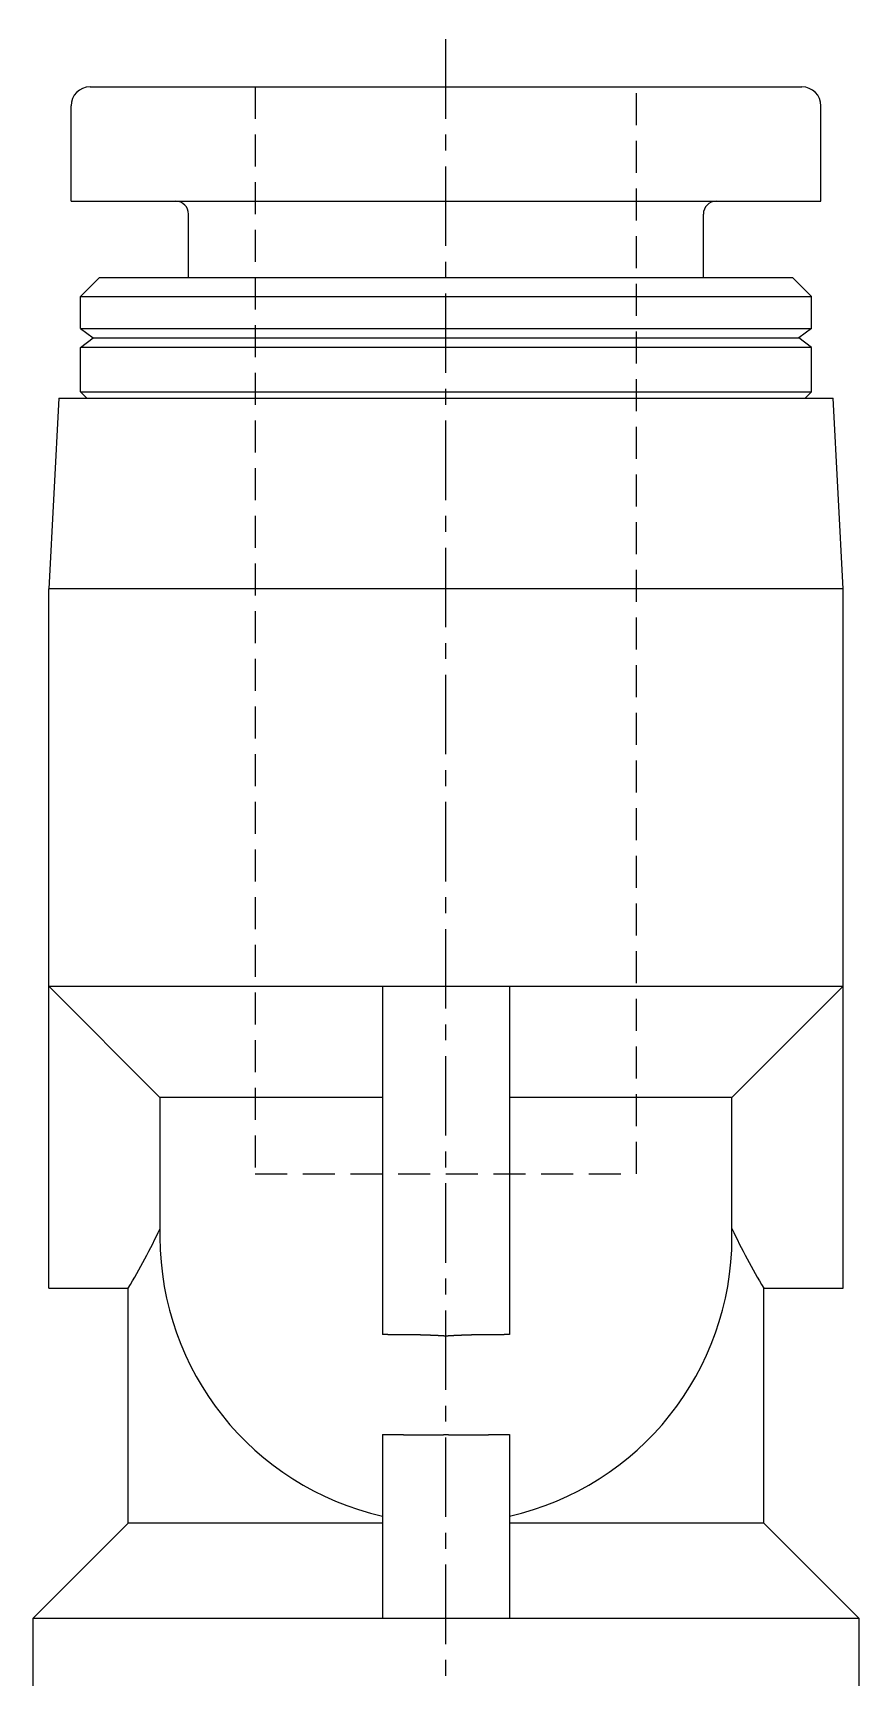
# Model space of a CAD drawing. Extents: x 15.3 to 102.8, y -16.9 to 75.1.
# Drawn here: x 87.69 to 100.69, y 23.75 to 49.62 of the extents above; entities that cross this region are included whole.
import ezdxf

# ---------------------------------------------------------------- set-up
doc = ezdxf.new("R2010")
doc.units = 0
doc.linetypes.add('CENTER', pattern=[2, 1.25, -0.25, 0.25, -0.25])
doc.linetypes.add('DASHED', pattern=[0.75, 0.5, -0.25])
doc.layers.get('0').update_dxf_attribs({"linetype": 'CONTINUOUS'})
doc.layers.add('CENTER', color=1, linetype='CENTER')

msp = doc.modelspace()

# ---------------------------------------------------------------- linework, layer by layer
at = {"color": 7, "linetype": 'CONTINUOUS'}
for p, q in [((88.585, 48.774), (99.785, 48.774)), ((88.285, 46.974), (88.285, 48.474)), ((100.085, 46.974), (100.085, 48.474)), ((88.285, 46.974), (100.085, 46.974)), ((90.135, 45.774), (90.135, 46.774)), ((98.235, 45.774), (98.235, 46.774)), ((88.435, 45.474), (88.735, 45.774)), ((88.735, 45.774), (99.635, 45.774)), ((99.935, 45.474), (99.635, 45.774)), ((88.435, 44.974), (88.435, 45.474)), ((88.435, 45.474), (99.935, 45.474)), ((99.935, 44.974), (99.935, 45.474)), ((88.435, 44.974), (88.635, 44.824)), ((88.435, 44.974), (99.935, 44.974)), ((88.435, 44.674), (88.635, 44.824)), ((88.635, 44.824), (99.735, 44.824)), ((99.935, 44.974), (99.735, 44.824)), ((99.935, 44.674), (99.735, 44.824)), ((88.435, 43.974), (88.435, 44.674)), ((99.935, 44.674), (88.435, 44.674)), ((99.935, 43.974), (99.935, 44.674)), ((88.092, 43.874), (87.935, 40.874)), ((88.092, 43.874), (100.278, 43.874)), ((88.535, 43.874), (88.435, 43.974)), ((88.435, 43.974), (99.935, 43.974)), ((99.835, 43.874), (99.935, 43.974)), ((100.435, 40.874), (100.278, 43.874)), ((100.435, 40.874), (87.935, 40.874)), ((87.935, 29.874), (87.935, 40.874)), ((100.435, 29.874), (100.435, 40.874)), ((87.935, 34.624), (100.435, 34.624)), ((87.935, 34.624), (89.685, 32.874)), ((93.185, 34.624), (93.185, 29.145)), ((95.185, 34.624), (95.185, 29.145)), ((98.685, 32.874), (100.435, 34.624)), ((93.185, 32.874), (89.685, 32.874)), ((89.685, 32.874), (89.685, 30.674)), ((98.685, 32.874), (95.185, 32.874)), ((98.685, 30.674), (98.685, 32.874)), ((87.935, 29.874), (89.185, 29.874)), ((89.185, 26.174), (89.185, 29.874)), ((99.185, 26.174), (99.185, 29.874)), ((99.185, 29.874), (100.435, 29.874)), ((93.185, 27.57), (93.185, 24.674)), ((95.185, 27.57), (95.185, 24.674)), ((89.185, 26.174), (87.685, 24.674)), ((93.185, 26.174), (89.185, 26.174)), ((99.185, 26.174), (95.185, 26.174)), ((100.685, 24.674), (99.185, 26.174)), ((87.685, 24.674), (87.685, 22.274)), ((100.685, 24.674), (87.685, 24.674)), ((100.685, 22.274), (100.685, 24.674))]:
    msp.add_line(p, q, dxfattribs=at)
at = {"color": 3, "linetype": 'DASHED'}
for p, q in [((91.185, 48.774), (91.185, 31.674)), ((97.185, 31.674), (97.185, 48.774)), ((91.185, 31.674), (97.185, 31.674))]:
    msp.add_line(p, q, dxfattribs=at)
at = {"color": 7}
for points in [[(94.185, 29.119, 0), (94.183, 29.119, 0), (94.18, 29.119, 0), (94.177, 29.119, 0), (94.175, 29.119, 0), (94.172, 29.119, 0), (94.169, 29.12, 0), (94.167, 29.12, 0), (94.164, 29.12, 0), (94.162, 29.12, 0), (94.159, 29.12, 0), (94.156, 29.12, 0), (94.154, 29.12, 0), (94.151, 29.121, 0), (94.149, 29.121, 0), (94.146, 29.121, 0), (94.143, 29.121, 0), (94.141, 29.121, 0), (94.138, 29.121, 0), (94.136, 29.122, 0), (94.133, 29.122, 0), (94.13, 29.122, 0), (94.128, 29.122, 0), (94.125, 29.122, 0), (94.123, 29.122, 0), (94.12, 29.122, 0), (94.117, 29.122, 0), (94.115, 29.123, 0), (94.112, 29.123, 0), (94.109, 29.123, 0), (94.107, 29.123, 0), (94.104, 29.123, 0), (94.102, 29.123, 0), (94.099, 29.123, 0), (94.097, 29.124, 0), (94.094, 29.124, 0), (94.091, 29.124, 0), (94.089, 29.124, 0), (94.086, 29.124, 0), (94.083, 29.124, 0), (94.081, 29.125, 0), (94.078, 29.125, 0), (94.076, 29.125, 0), (94.073, 29.125, 0), (94.07, 29.125, 0), (94.068, 29.125, 0), (94.065, 29.125, 0), (94.062, 29.126, 0), (94.06, 29.126, 0), (94.057, 29.126, 0), (94.055, 29.126, 0), (94.052, 29.126, 0), (94.049, 29.126, 0), (94.047, 29.126, 0), (94.044, 29.127, 0), (94.042, 29.127, 0), (94.039, 29.127, 0), (94.037, 29.127, 0), (94.034, 29.127, 0), (94.031, 29.127, 0), (94.029, 29.127, 0), (94.026, 29.128, 0), (94.023, 29.128, 0), (94.021, 29.128, 0), (94.018, 29.128, 0), (94.016, 29.128, 0), (94.013, 29.128, 0), (94.01, 29.128, 0), (94.008, 29.128, 0), (94.005, 29.129, 0), (94.003, 29.129, 0), (94, 29.129, 0), (93.997, 29.129, 0), (93.995, 29.129, 0), (93.992, 29.129, 0), (93.99, 29.129, 0), (93.987, 29.13, 0), (93.984, 29.13, 0), (93.982, 29.13, 0), (93.979, 29.13, 0), (93.977, 29.13, 0), (93.974, 29.13, 0), (93.971, 29.13, 0), (93.969, 29.13, 0), (93.966, 29.131, 0), (93.963, 29.131, 0), (93.961, 29.131, 0), (93.958, 29.131, 0), (93.956, 29.131, 0), (93.953, 29.131, 0), (93.95, 29.131, 0), (93.948, 29.131, 0), (93.945, 29.131, 0), (93.942, 29.131, 0), (93.94, 29.132, 0), (93.937, 29.132, 0), (93.935, 29.132, 0), (93.932, 29.132, 0), (93.93, 29.132, 0), (93.927, 29.132, 0), (93.924, 29.132, 0), (93.922, 29.132, 0), (93.919, 29.132, 0), (93.916, 29.133, 0), (93.914, 29.133, 0), (93.911, 29.133, 0), (93.909, 29.133, 0), (93.906, 29.133, 0), (93.903, 29.133, 0), (93.901, 29.133, 0), (93.898, 29.133, 0), (93.895, 29.133, 0), (93.893, 29.133, 0), (93.89, 29.133, 0), (93.888, 29.134, 0), (93.885, 29.134, 0), (93.882, 29.134, 0), (93.88, 29.134, 0), (93.877, 29.134, 0), (93.875, 29.134, 0), (93.872, 29.134, 0), (93.869, 29.134, 0), (93.867, 29.134, 0), (93.864, 29.134, 0), (93.862, 29.134, 0), (93.859, 29.134, 0), (93.856, 29.134, 0), (93.854, 29.135, 0), (93.851, 29.135, 0), (93.849, 29.135, 0), (93.846, 29.135, 0), (93.843, 29.135, 0), (93.841, 29.135, 0), (93.838, 29.135, 0), (93.835, 29.135, 0), (93.833, 29.135, 0), (93.83, 29.135, 0), (93.828, 29.135, 0), (93.825, 29.135, 0), (93.822, 29.136, 0), (93.82, 29.136, 0), (93.817, 29.136, 0), (93.815, 29.136, 0), (93.812, 29.136, 0), (93.809, 29.136, 0), (93.807, 29.136, 0), (93.804, 29.136, 0), (93.802, 29.136, 0), (93.799, 29.136, 0), (93.796, 29.136, 0), (93.794, 29.136, 0), (93.791, 29.136, 0), (93.788, 29.136, 0), (93.786, 29.137, 0), (93.783, 29.137, 0), (93.781, 29.137, 0), (93.778, 29.137, 0), (93.775, 29.137, 0), (93.773, 29.137, 0), (93.77, 29.137, 0), (93.768, 29.137, 0), (93.765, 29.137, 0), (93.762, 29.137, 0), (93.76, 29.137, 0), (93.757, 29.137, 0), (93.754, 29.137, 0), (93.752, 29.137, 0), (93.749, 29.137, 0), (93.747, 29.137, 0), (93.744, 29.137, 0), (93.742, 29.137, 0), (93.739, 29.138, 0), (93.736, 29.138, 0), (93.734, 29.138, 0), (93.731, 29.138, 0), (93.728, 29.138, 0), (93.726, 29.138, 0), (93.723, 29.138, 0), (93.721, 29.138, 0), (93.718, 29.138, 0), (93.715, 29.138, 0), (93.713, 29.138, 0), (93.71, 29.138, 0), (93.707, 29.138, 0), (93.705, 29.138, 0), (93.702, 29.138, 0), (93.7, 29.138, 0), (93.697, 29.138, 0), (93.695, 29.138, 0), (93.692, 29.138, 0), (93.689, 29.139, 0), (93.687, 29.139, 0), (93.684, 29.139, 0), (93.681, 29.139, 0), (93.679, 29.139, 0), (93.676, 29.139, 0), (93.674, 29.139, 0), (93.671, 29.139, 0), (93.668, 29.139, 0), (93.666, 29.139, 0), (93.663, 29.139, 0), (93.66, 29.139, 0), (93.658, 29.139, 0), (93.655, 29.139, 0), (93.653, 29.139, 0), (93.65, 29.139, 0), (93.647, 29.139, 0), (93.645, 29.139, 0), (93.642, 29.139, 0), (93.64, 29.139, 0), (93.637, 29.139, 0), (93.634, 29.139, 0), (93.632, 29.139, 0), (93.629, 29.139, 0), (93.627, 29.139, 0), (93.624, 29.139, 0), (93.621, 29.139, 0), (93.619, 29.139, 0), (93.616, 29.139, 0), (93.614, 29.139, 0), (93.611, 29.14, 0), (93.608, 29.14, 0), (93.606, 29.14, 0), (93.603, 29.14, 0), (93.6, 29.14, 0), (93.598, 29.14, 0), (93.595, 29.14, 0), (93.593, 29.14, 0), (93.59, 29.14, 0), (93.587, 29.14, 0), (93.585, 29.14, 0), (93.582, 29.14, 0), (93.579, 29.14, 0), (93.577, 29.14, 0), (93.574, 29.14, 0), (93.572, 29.14, 0), (93.569, 29.14, 0), (93.567, 29.14, 0), (93.564, 29.14, 0), (93.561, 29.14, 0), (93.559, 29.14, 0), (93.556, 29.14, 0), (93.553, 29.14, 0), (93.551, 29.14, 0), (93.548, 29.14, 0), (93.546, 29.14, 0), (93.543, 29.14, 0), (93.54, 29.14, 0), (93.538, 29.14, 0), (93.535, 29.14, 0), (93.532, 29.14, 0), (93.53, 29.14, 0), (93.527, 29.14, 0), (93.525, 29.14, 0), (93.522, 29.14, 0), (93.519, 29.14, 0), (93.517, 29.14, 0), (93.514, 29.14, 0), (93.512, 29.14, 0), (93.509, 29.14, 0), (93.506, 29.14, 0), (93.504, 29.14, 0), (93.501, 29.14, 0), (93.499, 29.14, 0), (93.496, 29.14, 0), (93.493, 29.14, 0), (93.491, 29.14, 0), (93.488, 29.14, 0), (93.486, 29.14, 0), (93.483, 29.14, 0), (93.48, 29.14, 0), (93.478, 29.14, 0), (93.475, 29.14, 0), (93.472, 29.14, 0), (93.47, 29.14, 0), (93.467, 29.14, 0), (93.465, 29.14, 0), (93.462, 29.14, 0), (93.459, 29.14, 0), (93.457, 29.14, 0), (93.454, 29.14, 0), (93.451, 29.14, 0), (93.449, 29.14, 0), (93.446, 29.14, 0), (93.444, 29.14, 0), (93.441, 29.14, 0), (93.439, 29.14, 0), (93.436, 29.14, 0), (93.433, 29.14, 0), (93.431, 29.14, 0), (93.428, 29.14, 0), (93.425, 29.14, 0), (93.423, 29.14, 0), (93.42, 29.14, 0), (93.418, 29.14, 0), (93.415, 29.14, 0), (93.412, 29.14, 0), (93.41, 29.14, 0), (93.407, 29.14, 0), (93.404, 29.14, 0), (93.402, 29.14, 0), (93.399, 29.14, 0), (93.397, 29.14, 0), (93.394, 29.14, 0), (93.391, 29.14, 0), (93.389, 29.14, 0), (93.386, 29.14, 0), (93.384, 29.14, 0), (93.381, 29.14, 0), (93.378, 29.14, 0), (93.376, 29.14, 0), (93.373, 29.14, 0), (93.371, 29.14, 0), (93.368, 29.14, 0), (93.365, 29.14, 0), (93.363, 29.14, 0), (93.36, 29.14, 0), (93.358, 29.14, 0), (93.355, 29.14, 0), (93.352, 29.14, 0), (93.35, 29.14, 0), (93.347, 29.14, 0), (93.344, 29.14, 0), (93.342, 29.14, 0), (93.339, 29.14, 0), (93.337, 29.14, 0), (93.334, 29.14, 0), (93.331, 29.141, 0), (93.329, 29.141, 0), (93.326, 29.141, 0), (93.323, 29.141, 0), (93.321, 29.141, 0), (93.318, 29.141, 0), (93.316, 29.141, 0), (93.313, 29.141, 0), (93.311, 29.141, 0), (93.308, 29.141, 0), (93.305, 29.141, 0), (93.303, 29.141, 0), (93.3, 29.141, 0), (93.297, 29.141, 0), (93.295, 29.141, 0), (93.292, 29.141, 0), (93.29, 29.141, 0), (93.287, 29.141, 0), (93.284, 29.141, 0), (93.282, 29.141, 0), (93.279, 29.141, 0), (93.276, 29.141, 0), (93.274, 29.141, 0), (93.271, 29.142, 0), (93.269, 29.142, 0), (93.266, 29.142, 0), (93.263, 29.142, 0), (93.261, 29.142, 0), (93.258, 29.142, 0), (93.256, 29.142, 0), (93.253, 29.142, 0), (93.25, 29.142, 0), (93.248, 29.142, 0), (93.245, 29.142, 0), (93.243, 29.142, 0), (93.24, 29.142, 0), (93.237, 29.142, 0), (93.235, 29.142, 0), (93.232, 29.143, 0), (93.23, 29.143, 0), (93.227, 29.143, 0), (93.224, 29.143, 0), (93.222, 29.143, 0), (93.219, 29.143, 0), (93.216, 29.143, 0), (93.214, 29.143, 0), (93.211, 29.143, 0), (93.209, 29.143, 0), (93.206, 29.144, 0), (93.203, 29.144, 0), (93.201, 29.144, 0), (93.198, 29.144, 0), (93.196, 29.144, 0), (93.193, 29.144, 0), (93.19, 29.144, 0), (93.188, 29.145, 0), (93.185, 29.145, 0)], [(95.185, 29.145, 0), (95.183, 29.145, 0), (95.18, 29.144, 0), (95.177, 29.144, 0), (95.175, 29.144, 0), (95.172, 29.144, 0), (95.169, 29.144, 0), (95.167, 29.144, 0), (95.164, 29.144, 0), (95.162, 29.143, 0), (95.159, 29.143, 0), (95.156, 29.143, 0), (95.154, 29.143, 0), (95.151, 29.143, 0), (95.149, 29.143, 0), (95.146, 29.143, 0), (95.143, 29.143, 0), (95.141, 29.143, 0), (95.138, 29.143, 0), (95.135, 29.142, 0), (95.133, 29.142, 0), (95.13, 29.142, 0), (95.128, 29.142, 0), (95.125, 29.142, 0), (95.123, 29.142, 0), (95.12, 29.142, 0), (95.117, 29.142, 0), (95.115, 29.142, 0), (95.112, 29.142, 0), (95.109, 29.142, 0), (95.107, 29.142, 0), (95.104, 29.142, 0), (95.102, 29.142, 0), (95.099, 29.142, 0), (95.096, 29.141, 0), (95.094, 29.141, 0), (95.091, 29.141, 0), (95.088, 29.141, 0), (95.086, 29.141, 0), (95.083, 29.141, 0), (95.081, 29.141, 0), (95.078, 29.141, 0), (95.076, 29.141, 0), (95.073, 29.141, 0), (95.07, 29.141, 0), (95.068, 29.141, 0), (95.065, 29.141, 0), (95.062, 29.141, 0), (95.06, 29.141, 0), (95.057, 29.141, 0), (95.055, 29.141, 0), (95.052, 29.141, 0), (95.049, 29.141, 0), (95.047, 29.141, 0), (95.044, 29.141, 0), (95.041, 29.141, 0), (95.039, 29.141, 0), (95.036, 29.14, 0), (95.034, 29.14, 0), (95.031, 29.14, 0), (95.028, 29.14, 0), (95.026, 29.14, 0), (95.023, 29.14, 0), (95.021, 29.14, 0), (95.018, 29.14, 0), (95.015, 29.14, 0), (95.013, 29.14, 0), (95.01, 29.14, 0), (95.008, 29.14, 0), (95.005, 29.14, 0), (95.002, 29.14, 0), (95, 29.14, 0), (94.997, 29.14, 0), (94.995, 29.14, 0), (94.992, 29.14, 0), (94.989, 29.14, 0), (94.987, 29.14, 0), (94.984, 29.14, 0), (94.981, 29.14, 0), (94.979, 29.14, 0), (94.976, 29.14, 0), (94.974, 29.14, 0), (94.971, 29.14, 0), (94.968, 29.14, 0), (94.966, 29.14, 0), (94.963, 29.14, 0), (94.96, 29.14, 0), (94.958, 29.14, 0), (94.955, 29.14, 0), (94.953, 29.14, 0), (94.95, 29.14, 0), (94.948, 29.14, 0), (94.945, 29.14, 0), (94.942, 29.14, 0), (94.94, 29.14, 0), (94.937, 29.14, 0), (94.934, 29.14, 0), (94.932, 29.14, 0), (94.929, 29.14, 0), (94.927, 29.14, 0), (94.924, 29.14, 0), (94.921, 29.14, 0), (94.919, 29.14, 0), (94.916, 29.14, 0), (94.913, 29.14, 0), (94.911, 29.14, 0), (94.908, 29.14, 0), (94.906, 29.14, 0), (94.903, 29.14, 0), (94.9, 29.14, 0), (94.898, 29.14, 0), (94.895, 29.14, 0), (94.893, 29.14, 0), (94.89, 29.14, 0), (94.887, 29.14, 0), (94.885, 29.14, 0), (94.882, 29.14, 0), (94.88, 29.14, 0), (94.877, 29.14, 0), (94.874, 29.14, 0), (94.872, 29.14, 0), (94.869, 29.14, 0), (94.867, 29.14, 0), (94.864, 29.14, 0), (94.861, 29.14, 0), (94.859, 29.14, 0), (94.856, 29.14, 0), (94.853, 29.14, 0), (94.851, 29.14, 0), (94.848, 29.14, 0), (94.846, 29.14, 0), (94.843, 29.14, 0), (94.84, 29.14, 0), (94.838, 29.14, 0), (94.835, 29.14, 0), (94.832, 29.14, 0), (94.83, 29.14, 0), (94.827, 29.14, 0), (94.825, 29.14, 0), (94.822, 29.14, 0), (94.82, 29.14, 0), (94.817, 29.14, 0), (94.814, 29.14, 0), (94.812, 29.14, 0), (94.809, 29.14, 0), (94.806, 29.14, 0), (94.804, 29.14, 0), (94.801, 29.14, 0), (94.799, 29.14, 0), (94.796, 29.14, 0), (94.793, 29.14, 0), (94.791, 29.14, 0), (94.788, 29.14, 0), (94.785, 29.14, 0), (94.783, 29.14, 0), (94.78, 29.14, 0), (94.778, 29.14, 0), (94.775, 29.14, 0), (94.772, 29.14, 0), (94.77, 29.14, 0), (94.767, 29.14, 0), (94.765, 29.14, 0), (94.762, 29.14, 0), (94.759, 29.14, 0), (94.757, 29.139, 0), (94.754, 29.139, 0), (94.752, 29.139, 0), (94.749, 29.139, 0), (94.746, 29.139, 0), (94.744, 29.139, 0), (94.741, 29.139, 0), (94.739, 29.139, 0), (94.736, 29.139, 0), (94.733, 29.139, 0), (94.731, 29.139, 0), (94.728, 29.139, 0), (94.725, 29.139, 0), (94.723, 29.139, 0), (94.72, 29.139, 0), (94.718, 29.139, 0), (94.715, 29.139, 0), (94.712, 29.139, 0), (94.71, 29.139, 0), (94.707, 29.139, 0), (94.704, 29.139, 0), (94.702, 29.139, 0), (94.699, 29.139, 0), (94.697, 29.139, 0), (94.694, 29.139, 0), (94.692, 29.139, 0), (94.689, 29.139, 0), (94.686, 29.139, 0), (94.684, 29.139, 0), (94.681, 29.139, 0), (94.678, 29.138, 0), (94.676, 29.138, 0), (94.673, 29.138, 0), (94.671, 29.138, 0), (94.668, 29.138, 0), (94.665, 29.138, 0), (94.663, 29.138, 0), (94.66, 29.138, 0), (94.657, 29.138, 0), (94.655, 29.138, 0), (94.652, 29.138, 0), (94.65, 29.138, 0), (94.647, 29.138, 0), (94.644, 29.138, 0), (94.642, 29.138, 0), (94.639, 29.138, 0), (94.637, 29.138, 0), (94.634, 29.138, 0), (94.631, 29.138, 0), (94.629, 29.137, 0), (94.626, 29.137, 0), (94.624, 29.137, 0), (94.621, 29.137, 0), (94.618, 29.137, 0), (94.616, 29.137, 0), (94.613, 29.137, 0), (94.611, 29.137, 0), (94.608, 29.137, 0), (94.605, 29.137, 0), (94.603, 29.137, 0), (94.6, 29.137, 0), (94.597, 29.137, 0), (94.595, 29.137, 0), (94.592, 29.137, 0), (94.59, 29.137, 0), (94.587, 29.137, 0), (94.584, 29.137, 0), (94.582, 29.136, 0), (94.579, 29.136, 0), (94.577, 29.136, 0), (94.574, 29.136, 0), (94.571, 29.136, 0), (94.569, 29.136, 0), (94.566, 29.136, 0), (94.564, 29.136, 0), (94.561, 29.136, 0), (94.558, 29.136, 0), (94.556, 29.136, 0), (94.553, 29.136, 0), (94.55, 29.136, 0), (94.548, 29.136, 0), (94.545, 29.135, 0), (94.543, 29.135, 0), (94.54, 29.135, 0), (94.537, 29.135, 0), (94.535, 29.135, 0), (94.532, 29.135, 0), (94.53, 29.135, 0), (94.527, 29.135, 0), (94.524, 29.135, 0), (94.522, 29.135, 0), (94.519, 29.135, 0), (94.516, 29.135, 0), (94.514, 29.134, 0), (94.511, 29.134, 0), (94.509, 29.134, 0), (94.506, 29.134, 0), (94.504, 29.134, 0), (94.501, 29.134, 0), (94.498, 29.134, 0), (94.496, 29.134, 0), (94.493, 29.134, 0), (94.49, 29.134, 0), (94.488, 29.134, 0), (94.485, 29.134, 0), (94.483, 29.134, 0), (94.48, 29.133, 0), (94.477, 29.133, 0), (94.475, 29.133, 0), (94.472, 29.133, 0), (94.469, 29.133, 0), (94.467, 29.133, 0), (94.464, 29.133, 0), (94.462, 29.133, 0), (94.459, 29.133, 0), (94.457, 29.133, 0), (94.454, 29.133, 0), (94.451, 29.132, 0), (94.449, 29.132, 0), (94.446, 29.132, 0), (94.443, 29.132, 0), (94.441, 29.132, 0), (94.438, 29.132, 0), (94.436, 29.132, 0), (94.433, 29.132, 0), (94.43, 29.132, 0), (94.428, 29.131, 0), (94.425, 29.131, 0), (94.422, 29.131, 0), (94.42, 29.131, 0), (94.417, 29.131, 0), (94.415, 29.131, 0), (94.412, 29.131, 0), (94.409, 29.131, 0), (94.407, 29.131, 0), (94.404, 29.131, 0), (94.402, 29.13, 0), (94.399, 29.13, 0), (94.396, 29.13, 0), (94.394, 29.13, 0), (94.391, 29.13, 0), (94.389, 29.13, 0), (94.386, 29.13, 0), (94.383, 29.13, 0), (94.381, 29.129, 0), (94.378, 29.129, 0), (94.376, 29.129, 0), (94.373, 29.129, 0), (94.37, 29.129, 0), (94.368, 29.129, 0), (94.365, 29.129, 0), (94.362, 29.128, 0), (94.36, 29.128, 0), (94.357, 29.128, 0), (94.355, 29.128, 0), (94.352, 29.128, 0), (94.35, 29.128, 0), (94.347, 29.128, 0), (94.344, 29.128, 0), (94.342, 29.127, 0), (94.339, 29.127, 0), (94.336, 29.127, 0), (94.334, 29.127, 0), (94.331, 29.127, 0), (94.329, 29.127, 0), (94.326, 29.127, 0), (94.323, 29.126, 0), (94.321, 29.126, 0), (94.318, 29.126, 0), (94.316, 29.126, 0), (94.313, 29.126, 0), (94.31, 29.126, 0), (94.308, 29.126, 0), (94.305, 29.125, 0), (94.302, 29.125, 0), (94.3, 29.125, 0), (94.297, 29.125, 0), (94.295, 29.125, 0), (94.292, 29.125, 0), (94.29, 29.125, 0), (94.287, 29.124, 0), (94.284, 29.124, 0), (94.282, 29.124, 0), (94.279, 29.124, 0), (94.276, 29.124, 0), (94.274, 29.124, 0), (94.271, 29.123, 0), (94.269, 29.123, 0), (94.266, 29.123, 0), (94.263, 29.123, 0), (94.261, 29.123, 0), (94.258, 29.123, 0), (94.256, 29.123, 0), (94.253, 29.122, 0), (94.25, 29.122, 0), (94.248, 29.122, 0), (94.245, 29.122, 0), (94.243, 29.122, 0), (94.24, 29.122, 0), (94.237, 29.122, 0), (94.235, 29.122, 0), (94.232, 29.121, 0), (94.23, 29.121, 0), (94.227, 29.121, 0), (94.224, 29.121, 0), (94.222, 29.121, 0), (94.219, 29.121, 0), (94.216, 29.12, 0), (94.214, 29.12, 0), (94.211, 29.12, 0), (94.209, 29.12, 0), (94.206, 29.12, 0), (94.203, 29.12, 0), (94.201, 29.12, 0), (94.198, 29.119, 0), (94.196, 29.119, 0), (94.193, 29.119, 0), (94.19, 29.119, 0), (94.188, 29.119, 0), (94.185, 29.119, 0)], [(93.185, 27.57, 0), (93.188, 27.57, 0), (93.19, 27.57, 0), (93.192, 27.57, 0), (93.195, 27.57, 0), (93.197, 27.57, 0), (93.2, 27.57, 0), (93.202, 27.57, 0), (93.204, 27.57, 0), (93.207, 27.57, 0), (93.209, 27.57, 0), (93.212, 27.57, 0), (93.214, 27.57, 0), (93.216, 27.57, 0), (93.219, 27.57, 0), (93.221, 27.57, 0), (93.224, 27.57, 0), (93.226, 27.57, 0), (93.228, 27.57, 0), (93.231, 27.57, 0), (93.233, 27.57, 0), (93.236, 27.57, 0), (93.238, 27.57, 0), (93.241, 27.57, 0), (93.243, 27.57, 0), (93.245, 27.57, 0), (93.248, 27.57, 0), (93.25, 27.57, 0), (93.253, 27.57, 0), (93.255, 27.57, 0), (93.257, 27.57, 0), (93.26, 27.57, 0), (93.262, 27.57, 0), (93.265, 27.57, 0), (93.267, 27.57, 0), (93.269, 27.57, 0), (93.272, 27.57, 0), (93.274, 27.57, 0), (93.277, 27.57, 0), (93.279, 27.57, 0), (93.281, 27.57, 0), (93.284, 27.57, 0), (93.286, 27.57, 0), (93.289, 27.57, 0), (93.291, 27.57, 0), (93.294, 27.57, 0), (93.296, 27.57, 0), (93.298, 27.57, 0), (93.301, 27.57, 0), (93.303, 27.57, 0), (93.306, 27.57, 0), (93.308, 27.57, 0), (93.311, 27.57, 0), (93.313, 27.57, 0), (93.315, 27.57, 0), (93.318, 27.57, 0), (93.32, 27.57, 0), (93.323, 27.57, 0), (93.325, 27.57, 0), (93.327, 27.57, 0), (93.33, 27.57, 0), (93.332, 27.57, 0), (93.335, 27.57, 0), (93.337, 27.57, 0), (93.339, 27.57, 0), (93.342, 27.57, 0), (93.344, 27.57, 0), (93.347, 27.57, 0), (93.349, 27.57, 0), (93.351, 27.57, 0), (93.354, 27.57, 0), (93.356, 27.57, 0), (93.359, 27.57, 0), (93.361, 27.57, 0), (93.364, 27.57, 0), (93.366, 27.57, 0), (93.368, 27.57, 0), (93.371, 27.57, 0), (93.373, 27.57, 0), (93.376, 27.57, 0), (93.378, 27.57, 0), (93.38, 27.57, 0), (93.383, 27.57, 0), (93.385, 27.57, 0), (93.388, 27.57, 0), (93.39, 27.57, 0), (93.392, 27.57, 0), (93.395, 27.57, 0), (93.397, 27.57, 0), (93.4, 27.57, 0), (93.402, 27.57, 0), (93.404, 27.57, 0), (93.407, 27.57, 0), (93.409, 27.57, 0), (93.412, 27.57, 0), (93.414, 27.569, 0), (93.416, 27.569, 0), (93.419, 27.569, 0), (93.421, 27.569, 0), (93.424, 27.569, 0), (93.426, 27.569, 0), (93.428, 27.569, 0), (93.431, 27.569, 0), (93.433, 27.569, 0), (93.436, 27.569, 0), (93.438, 27.569, 0), (93.441, 27.569, 0), (93.443, 27.569, 0), (93.445, 27.569, 0), (93.448, 27.569, 0), (93.45, 27.569, 0), (93.453, 27.569, 0), (93.455, 27.569, 0), (93.457, 27.569, 0), (93.46, 27.569, 0), (93.462, 27.569, 0), (93.465, 27.569, 0), (93.467, 27.569, 0), (93.469, 27.569, 0), (93.472, 27.569, 0), (93.474, 27.569, 0), (93.477, 27.569, 0), (93.479, 27.569, 0), (93.482, 27.569, 0), (93.484, 27.569, 0), (93.486, 27.569, 0), (93.489, 27.569, 0), (93.491, 27.569, 0), (93.494, 27.569, 0), (93.496, 27.569, 0), (93.498, 27.569, 0), (93.501, 27.569, 0), (93.503, 27.569, 0), (93.506, 27.569, 0), (93.508, 27.569, 0), (93.51, 27.569, 0), (93.513, 27.569, 0), (93.515, 27.569, 0), (93.518, 27.568, 0), (93.52, 27.568, 0), (93.522, 27.568, 0), (93.525, 27.568, 0), (93.527, 27.568, 0), (93.53, 27.568, 0), (93.532, 27.568, 0), (93.535, 27.568, 0), (93.537, 27.568, 0), (93.539, 27.568, 0), (93.542, 27.568, 0), (93.544, 27.568, 0), (93.547, 27.568, 0), (93.549, 27.568, 0), (93.552, 27.568, 0), (93.554, 27.568, 0), (93.556, 27.568, 0), (93.559, 27.568, 0), (93.561, 27.568, 0), (93.564, 27.568, 0), (93.566, 27.568, 0), (93.568, 27.568, 0), (93.571, 27.568, 0), (93.573, 27.568, 0), (93.576, 27.568, 0), (93.578, 27.568, 0), (93.58, 27.568, 0), (93.583, 27.568, 0), (93.585, 27.568, 0), (93.588, 27.568, 0), (93.59, 27.567, 0), (93.592, 27.567, 0), (93.595, 27.567, 0), (93.597, 27.567, 0), (93.6, 27.567, 0), (93.602, 27.567, 0), (93.605, 27.567, 0), (93.607, 27.567, 0), (93.609, 27.567, 0), (93.612, 27.567, 0), (93.614, 27.567, 0), (93.617, 27.567, 0), (93.619, 27.567, 0), (93.621, 27.567, 0), (93.624, 27.567, 0), (93.626, 27.567, 0), (93.629, 27.567, 0), (93.631, 27.567, 0), (93.633, 27.567, 0), (93.636, 27.567, 0), (93.638, 27.567, 0), (93.641, 27.567, 0), (93.643, 27.567, 0), (93.645, 27.567, 0), (93.648, 27.567, 0), (93.65, 27.567, 0), (93.653, 27.567, 0), (93.655, 27.567, 0), (93.657, 27.567, 0), (93.66, 27.567, 0), (93.662, 27.567, 0), (93.665, 27.567, 0), (93.667, 27.567, 0), (93.669, 27.567, 0), (93.672, 27.566, 0), (93.674, 27.566, 0), (93.677, 27.566, 0), (93.679, 27.566, 0), (93.682, 27.566, 0), (93.684, 27.566, 0), (93.686, 27.566, 0), (93.689, 27.566, 0), (93.691, 27.566, 0), (93.694, 27.566, 0), (93.696, 27.566, 0), (93.698, 27.566, 0), (93.701, 27.566, 0), (93.703, 27.566, 0), (93.706, 27.566, 0), (93.708, 27.566, 0), (93.71, 27.566, 0), (93.713, 27.566, 0), (93.715, 27.566, 0), (93.718, 27.566, 0), (93.72, 27.566, 0), (93.723, 27.566, 0), (93.725, 27.566, 0), (93.727, 27.566, 0), (93.73, 27.566, 0), (93.732, 27.566, 0), (93.735, 27.566, 0), (93.737, 27.566, 0), (93.739, 27.566, 0), (93.742, 27.565, 0), (93.744, 27.565, 0), (93.747, 27.565, 0), (93.749, 27.565, 0), (93.751, 27.565, 0), (93.754, 27.565, 0), (93.756, 27.565, 0), (93.759, 27.565, 0), (93.761, 27.565, 0), (93.763, 27.565, 0), (93.766, 27.565, 0), (93.768, 27.565, 0), (93.771, 27.565, 0), (93.773, 27.565, 0), (93.776, 27.565, 0), (93.778, 27.565, 0), (93.78, 27.565, 0), (93.783, 27.565, 0), (93.785, 27.565, 0), (93.788, 27.565, 0), (93.79, 27.565, 0), (93.792, 27.565, 0), (93.795, 27.565, 0), (93.797, 27.565, 0), (93.8, 27.565, 0), (93.802, 27.565, 0), (93.805, 27.565, 0), (93.807, 27.565, 0), (93.809, 27.564, 0), (93.812, 27.564, 0), (93.814, 27.564, 0), (93.817, 27.564, 0), (93.819, 27.564, 0), (93.821, 27.564, 0), (93.824, 27.564, 0), (93.826, 27.564, 0), (93.829, 27.564, 0), (93.831, 27.564, 0), (93.833, 27.564, 0), (93.836, 27.564, 0), (93.838, 27.564, 0), (93.841, 27.564, 0), (93.843, 27.564, 0), (93.846, 27.564, 0), (93.848, 27.564, 0), (93.85, 27.564, 0), (93.853, 27.564, 0), (93.855, 27.564, 0), (93.858, 27.564, 0), (93.86, 27.564, 0), (93.862, 27.564, 0), (93.865, 27.564, 0), (93.867, 27.564, 0), (93.87, 27.564, 0), (93.872, 27.564, 0), (93.874, 27.564, 0), (93.877, 27.564, 0), (93.879, 27.564, 0), (93.882, 27.564, 0), (93.884, 27.564, 0), (93.886, 27.564, 0), (93.889, 27.564, 0), (93.891, 27.564, 0), (93.894, 27.564, 0), (93.896, 27.564, 0), (93.898, 27.564, 0), (93.901, 27.564, 0), (93.903, 27.564, 0), (93.906, 27.564, 0), (93.908, 27.564, 0), (93.91, 27.564, 0), (93.913, 27.564, 0), (93.915, 27.564, 0), (93.918, 27.564, 0), (93.92, 27.564, 0), (93.923, 27.564, 0), (93.925, 27.564, 0), (93.927, 27.564, 0), (93.93, 27.564, 0), (93.932, 27.564, 0), (93.935, 27.564, 0), (93.937, 27.564, 0), (93.939, 27.564, 0), (93.942, 27.564, 0), (93.944, 27.564, 0), (93.947, 27.564, 0), (93.949, 27.564, 0), (93.951, 27.564, 0), (93.954, 27.564, 0), (93.956, 27.564, 0), (93.959, 27.564, 0), (93.961, 27.564, 0), (93.963, 27.564, 0), (93.966, 27.564, 0), (93.968, 27.564, 0), (93.971, 27.564, 0), (93.973, 27.564, 0), (93.976, 27.564, 0), (93.978, 27.564, 0), (93.98, 27.564, 0), (93.983, 27.564, 0), (93.985, 27.564, 0), (93.988, 27.564, 0), (93.99, 27.564, 0), (93.993, 27.564, 0), (93.995, 27.564, 0), (93.997, 27.564, 0), (94, 27.564, 0), (94.002, 27.564, 0), (94.004, 27.564, 0), (94.007, 27.564, 0), (94.009, 27.564, 0), (94.012, 27.564, 0), (94.014, 27.564, 0), (94.017, 27.564, 0), (94.019, 27.564, 0), (94.021, 27.564, 0), (94.024, 27.564, 0), (94.026, 27.564, 0), (94.029, 27.564, 0), (94.031, 27.564, 0), (94.033, 27.564, 0), (94.036, 27.564, 0), (94.038, 27.564, 0), (94.041, 27.565, 0), (94.043, 27.565, 0), (94.046, 27.565, 0), (94.048, 27.565, 0), (94.05, 27.565, 0), (94.053, 27.565, 0), (94.055, 27.565, 0), (94.058, 27.565, 0), (94.06, 27.565, 0), (94.062, 27.565, 0), (94.065, 27.565, 0), (94.067, 27.565, 0), (94.07, 27.565, 0), (94.072, 27.565, 0), (94.074, 27.566, 0), (94.077, 27.566, 0), (94.079, 27.566, 0), (94.082, 27.566, 0), (94.084, 27.566, 0), (94.086, 27.566, 0), (94.089, 27.566, 0), (94.091, 27.566, 0), (94.094, 27.566, 0), (94.096, 27.566, 0), (94.099, 27.566, 0), (94.101, 27.566, 0), (94.103, 27.567, 0), (94.106, 27.567, 0), (94.108, 27.567, 0), (94.111, 27.567, 0), (94.113, 27.567, 0), (94.115, 27.567, 0), (94.118, 27.567, 0), (94.12, 27.567, 0), (94.123, 27.567, 0), (94.125, 27.567, 0), (94.127, 27.567, 0), (94.13, 27.568, 0), (94.132, 27.568, 0), (94.135, 27.568, 0), (94.137, 27.568, 0), (94.139, 27.568, 0), (94.142, 27.568, 0), (94.144, 27.568, 0), (94.147, 27.568, 0), (94.149, 27.569, 0), (94.151, 27.569, 0), (94.154, 27.569, 0), (94.156, 27.569, 0), (94.159, 27.569, 0), (94.161, 27.569, 0), (94.163, 27.569, 0), (94.166, 27.569, 0), (94.168, 27.57, 0), (94.171, 27.57, 0), (94.173, 27.57, 0), (94.175, 27.57, 0), (94.178, 27.57, 0), (94.18, 27.57, 0), (94.183, 27.57, 0), (94.185, 27.57, 0)], [(94.185, 27.57, 0), (94.188, 27.57, 0), (94.19, 27.57, 0), (94.192, 27.57, 0), (94.195, 27.57, 0), (94.197, 27.57, 0), (94.2, 27.57, 0), (94.202, 27.57, 0), (94.204, 27.569, 0), (94.207, 27.569, 0), (94.209, 27.569, 0), (94.212, 27.569, 0), (94.214, 27.569, 0), (94.216, 27.569, 0), (94.219, 27.569, 0), (94.221, 27.569, 0), (94.224, 27.568, 0), (94.226, 27.568, 0), (94.228, 27.568, 0), (94.231, 27.568, 0), (94.233, 27.568, 0), (94.236, 27.568, 0), (94.238, 27.568, 0), (94.24, 27.568, 0), (94.243, 27.567, 0), (94.245, 27.567, 0), (94.248, 27.567, 0), (94.25, 27.567, 0), (94.252, 27.567, 0), (94.255, 27.567, 0), (94.257, 27.567, 0), (94.26, 27.567, 0), (94.262, 27.567, 0), (94.265, 27.567, 0), (94.267, 27.567, 0), (94.269, 27.566, 0), (94.272, 27.566, 0), (94.274, 27.566, 0), (94.277, 27.566, 0), (94.279, 27.566, 0), (94.281, 27.566, 0), (94.284, 27.566, 0), (94.286, 27.566, 0), (94.289, 27.566, 0), (94.291, 27.566, 0), (94.293, 27.566, 0), (94.296, 27.566, 0), (94.298, 27.565, 0), (94.301, 27.565, 0), (94.303, 27.565, 0), (94.305, 27.565, 0), (94.308, 27.565, 0), (94.31, 27.565, 0), (94.313, 27.565, 0), (94.315, 27.565, 0), (94.318, 27.565, 0), (94.32, 27.565, 0), (94.322, 27.565, 0), (94.325, 27.565, 0), (94.327, 27.565, 0), (94.33, 27.565, 0), (94.332, 27.564, 0), (94.334, 27.564, 0), (94.337, 27.564, 0), (94.339, 27.564, 0), (94.342, 27.564, 0), (94.344, 27.564, 0), (94.347, 27.564, 0), (94.349, 27.564, 0), (94.351, 27.564, 0), (94.354, 27.564, 0), (94.356, 27.564, 0), (94.359, 27.564, 0), (94.361, 27.564, 0), (94.363, 27.564, 0), (94.366, 27.564, 0), (94.368, 27.564, 0), (94.371, 27.564, 0), (94.373, 27.564, 0), (94.375, 27.564, 0), (94.378, 27.564, 0), (94.38, 27.564, 0), (94.383, 27.564, 0), (94.385, 27.564, 0), (94.388, 27.564, 0), (94.39, 27.564, 0), (94.392, 27.564, 0), (94.395, 27.564, 0), (94.397, 27.564, 0), (94.4, 27.564, 0), (94.402, 27.564, 0), (94.404, 27.564, 0), (94.407, 27.564, 0), (94.409, 27.564, 0), (94.412, 27.564, 0), (94.414, 27.564, 0), (94.416, 27.564, 0), (94.419, 27.564, 0), (94.421, 27.564, 0), (94.424, 27.564, 0), (94.426, 27.564, 0), (94.428, 27.564, 0), (94.431, 27.564, 0), (94.433, 27.564, 0), (94.436, 27.564, 0), (94.438, 27.564, 0), (94.441, 27.564, 0), (94.443, 27.564, 0), (94.445, 27.564, 0), (94.448, 27.564, 0), (94.45, 27.564, 0), (94.453, 27.564, 0), (94.455, 27.564, 0), (94.457, 27.564, 0), (94.46, 27.564, 0), (94.462, 27.564, 0), (94.465, 27.564, 0), (94.467, 27.564, 0), (94.469, 27.564, 0), (94.472, 27.564, 0), (94.474, 27.564, 0), (94.477, 27.564, 0), (94.479, 27.564, 0), (94.481, 27.564, 0), (94.484, 27.564, 0), (94.486, 27.564, 0), (94.489, 27.564, 0), (94.491, 27.564, 0), (94.493, 27.564, 0), (94.496, 27.564, 0), (94.498, 27.564, 0), (94.501, 27.564, 0), (94.503, 27.564, 0), (94.505, 27.564, 0), (94.508, 27.564, 0), (94.51, 27.564, 0), (94.513, 27.564, 0), (94.515, 27.564, 0), (94.518, 27.564, 0), (94.52, 27.564, 0), (94.522, 27.564, 0), (94.525, 27.564, 0), (94.527, 27.564, 0), (94.53, 27.564, 0), (94.532, 27.564, 0), (94.534, 27.564, 0), (94.537, 27.564, 0), (94.539, 27.564, 0), (94.542, 27.564, 0), (94.544, 27.564, 0), (94.546, 27.564, 0), (94.549, 27.564, 0), (94.551, 27.564, 0), (94.554, 27.564, 0), (94.556, 27.564, 0), (94.559, 27.564, 0), (94.561, 27.564, 0), (94.563, 27.565, 0), (94.566, 27.565, 0), (94.568, 27.565, 0), (94.571, 27.565, 0), (94.573, 27.565, 0), (94.575, 27.565, 0), (94.578, 27.565, 0), (94.58, 27.565, 0), (94.583, 27.565, 0), (94.585, 27.565, 0), (94.588, 27.565, 0), (94.59, 27.565, 0), (94.592, 27.565, 0), (94.595, 27.565, 0), (94.597, 27.565, 0), (94.6, 27.565, 0), (94.602, 27.565, 0), (94.604, 27.565, 0), (94.607, 27.565, 0), (94.609, 27.565, 0), (94.612, 27.565, 0), (94.614, 27.565, 0), (94.616, 27.565, 0), (94.619, 27.565, 0), (94.621, 27.565, 0), (94.624, 27.565, 0), (94.626, 27.565, 0), (94.629, 27.565, 0), (94.631, 27.566, 0), (94.633, 27.566, 0), (94.636, 27.566, 0), (94.638, 27.566, 0), (94.641, 27.566, 0), (94.643, 27.566, 0), (94.645, 27.566, 0), (94.648, 27.566, 0), (94.65, 27.566, 0), (94.653, 27.566, 0), (94.655, 27.566, 0), (94.657, 27.566, 0), (94.66, 27.566, 0), (94.662, 27.566, 0), (94.665, 27.566, 0), (94.667, 27.566, 0), (94.669, 27.566, 0), (94.672, 27.566, 0), (94.674, 27.566, 0), (94.677, 27.566, 0), (94.679, 27.566, 0), (94.681, 27.566, 0), (94.684, 27.566, 0), (94.686, 27.566, 0), (94.689, 27.566, 0), (94.691, 27.566, 0), (94.694, 27.566, 0), (94.696, 27.566, 0), (94.698, 27.566, 0), (94.701, 27.567, 0), (94.703, 27.567, 0), (94.706, 27.567, 0), (94.708, 27.567, 0), (94.71, 27.567, 0), (94.713, 27.567, 0), (94.715, 27.567, 0), (94.718, 27.567, 0), (94.72, 27.567, 0), (94.722, 27.567, 0), (94.725, 27.567, 0), (94.727, 27.567, 0), (94.73, 27.567, 0), (94.732, 27.567, 0), (94.734, 27.567, 0), (94.737, 27.567, 0), (94.739, 27.567, 0), (94.742, 27.567, 0), (94.744, 27.567, 0), (94.746, 27.567, 0), (94.749, 27.567, 0), (94.751, 27.567, 0), (94.754, 27.567, 0), (94.756, 27.567, 0), (94.759, 27.567, 0), (94.761, 27.567, 0), (94.763, 27.567, 0), (94.766, 27.567, 0), (94.768, 27.567, 0), (94.771, 27.567, 0), (94.773, 27.567, 0), (94.775, 27.567, 0), (94.778, 27.567, 0), (94.78, 27.567, 0), (94.783, 27.568, 0), (94.785, 27.568, 0), (94.787, 27.568, 0), (94.79, 27.568, 0), (94.792, 27.568, 0), (94.795, 27.568, 0), (94.797, 27.568, 0), (94.799, 27.568, 0), (94.802, 27.568, 0), (94.804, 27.568, 0), (94.807, 27.568, 0), (94.809, 27.568, 0), (94.812, 27.568, 0), (94.814, 27.568, 0), (94.816, 27.568, 0), (94.819, 27.568, 0), (94.821, 27.568, 0), (94.824, 27.568, 0), (94.826, 27.568, 0), (94.829, 27.568, 0), (94.831, 27.568, 0), (94.833, 27.568, 0), (94.836, 27.568, 0), (94.838, 27.568, 0), (94.841, 27.568, 0), (94.843, 27.568, 0), (94.845, 27.568, 0), (94.848, 27.568, 0), (94.85, 27.568, 0), (94.853, 27.568, 0), (94.855, 27.569, 0), (94.857, 27.569, 0), (94.86, 27.569, 0), (94.862, 27.569, 0), (94.865, 27.569, 0), (94.867, 27.569, 0), (94.869, 27.569, 0), (94.872, 27.569, 0), (94.874, 27.569, 0), (94.877, 27.569, 0), (94.879, 27.569, 0), (94.882, 27.569, 0), (94.884, 27.569, 0), (94.886, 27.569, 0), (94.889, 27.569, 0), (94.891, 27.569, 0), (94.894, 27.569, 0), (94.896, 27.569, 0), (94.898, 27.569, 0), (94.901, 27.569, 0), (94.903, 27.569, 0), (94.906, 27.569, 0), (94.908, 27.569, 0), (94.91, 27.569, 0), (94.913, 27.569, 0), (94.915, 27.569, 0), (94.918, 27.569, 0), (94.92, 27.569, 0), (94.922, 27.569, 0), (94.925, 27.569, 0), (94.927, 27.569, 0), (94.93, 27.569, 0), (94.932, 27.569, 0), (94.934, 27.569, 0), (94.937, 27.569, 0), (94.939, 27.569, 0), (94.942, 27.569, 0), (94.944, 27.569, 0), (94.947, 27.569, 0), (94.949, 27.569, 0), (94.951, 27.569, 0), (94.954, 27.569, 0), (94.956, 27.569, 0), (94.959, 27.57, 0), (94.961, 27.57, 0), (94.963, 27.57, 0), (94.966, 27.57, 0), (94.968, 27.57, 0), (94.971, 27.57, 0), (94.973, 27.57, 0), (94.975, 27.57, 0), (94.978, 27.57, 0), (94.98, 27.57, 0), (94.983, 27.57, 0), (94.985, 27.57, 0), (94.987, 27.57, 0), (94.99, 27.57, 0), (94.992, 27.57, 0), (94.995, 27.57, 0), (94.997, 27.57, 0), (95, 27.57, 0), (95.002, 27.57, 0), (95.004, 27.57, 0), (95.007, 27.57, 0), (95.009, 27.57, 0), (95.012, 27.57, 0), (95.014, 27.57, 0), (95.016, 27.57, 0), (95.019, 27.57, 0), (95.021, 27.57, 0), (95.024, 27.57, 0), (95.026, 27.57, 0), (95.028, 27.57, 0), (95.031, 27.57, 0), (95.033, 27.57, 0), (95.036, 27.57, 0), (95.038, 27.57, 0), (95.04, 27.57, 0), (95.043, 27.57, 0), (95.045, 27.57, 0), (95.048, 27.57, 0), (95.05, 27.57, 0), (95.053, 27.57, 0), (95.055, 27.57, 0), (95.057, 27.57, 0), (95.06, 27.57, 0), (95.062, 27.57, 0), (95.065, 27.57, 0), (95.067, 27.57, 0), (95.07, 27.57, 0), (95.072, 27.57, 0), (95.074, 27.57, 0), (95.077, 27.57, 0), (95.079, 27.57, 0), (95.082, 27.57, 0), (95.084, 27.57, 0), (95.086, 27.57, 0), (95.089, 27.57, 0), (95.091, 27.57, 0), (95.094, 27.57, 0), (95.096, 27.57, 0), (95.098, 27.57, 0), (95.101, 27.57, 0), (95.103, 27.57, 0), (95.106, 27.57, 0), (95.108, 27.57, 0), (95.11, 27.57, 0), (95.113, 27.57, 0), (95.115, 27.57, 0), (95.118, 27.57, 0), (95.12, 27.57, 0), (95.123, 27.57, 0), (95.125, 27.57, 0), (95.127, 27.57, 0), (95.13, 27.57, 0), (95.132, 27.57, 0), (95.135, 27.57, 0), (95.137, 27.57, 0), (95.139, 27.57, 0), (95.142, 27.57, 0), (95.144, 27.57, 0), (95.147, 27.57, 0), (95.149, 27.57, 0), (95.151, 27.57, 0), (95.154, 27.57, 0), (95.156, 27.57, 0), (95.159, 27.57, 0), (95.161, 27.57, 0), (95.163, 27.57, 0), (95.166, 27.57, 0), (95.168, 27.57, 0), (95.171, 27.57, 0), (95.173, 27.57, 0), (95.175, 27.57, 0), (95.178, 27.57, 0), (95.18, 27.57, 0), (95.183, 27.57, 0), (95.185, 27.57, 0)]]:
    msp.add_polyline3d(points, dxfattribs=at)
at = {"color": 7, "linetype": 'CONTINUOUS'}
for centre, radius, start, end in [((88.585, 48.474), 0.3, 90, 180), ((99.785, 48.474), 0.3, 0, 90), ((89.935, 46.774), 0.2, 0, 90), ((98.435, 46.774), 0.2, 90, 180), ((80.833, 34.926), 9.762, 328.8294, 335.0734), ((107.532, 34.923), 9.756, 204.9244, 211.1726), ((94.185, 30.674), 4.5, 180, 257.1604), ((94.185, 30.674), 4.5, 282.8396, 0)]:
    msp.add_arc(centre, radius, start, end, dxfattribs=at)
at = {"layer": 'CENTER', "color": 1, "linetype": 'CENTER'}
msp.add_line((94.185, 0.274), (94.185, 49.624), dxfattribs=at)

doc.saveas('drawing.dxf')
